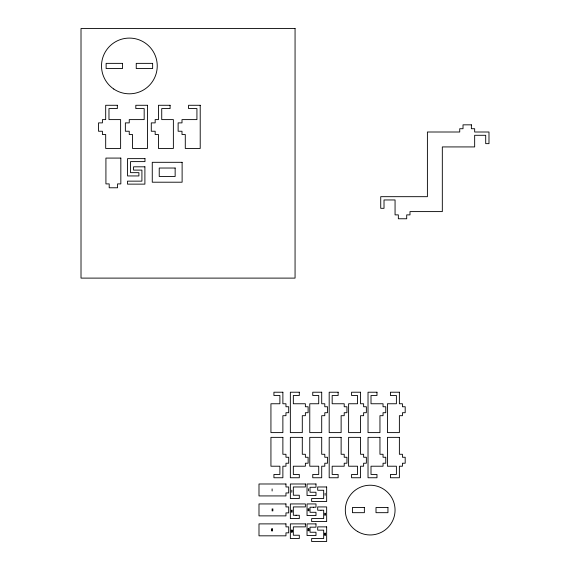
<?xml version="1.0" encoding="UTF-8"?>
<svg xmlns="http://www.w3.org/2000/svg" width="570" height="570" viewBox="0 0 570 570"><rect width="100%" height="100%" fill="white"/><g stroke="black" fill="none" stroke-linecap="round" stroke-linejoin="round"><path stroke-width="0.85" d="M296.022 515.266L296.621 515.266M296.022 515.28L293.336 515.28L293.336 506.922L305.377 506.922L305.377 503.937L290.351 503.937L290.351 518.565L299.307 518.565L299.307 515.28L296.621 515.28M325.548 533.135L325.548 535.237M325.449 513.185L325.449 515.287M325.121 493.235L325.121 495.337M325.121 533.135L325.121 535.237M324.701 513.185L324.701 515.287M324.629 533.135L324.629 535.237M308.997 528.661L308.997 530.763M308.897 508.711L308.897 510.805M308.57 488.754L308.57 490.856M308.57 528.661L308.57 530.763M308.149 508.711L308.149 510.805M308.078 528.661L308.078 530.763M292.246 530.079L292.246 532.18M292.146 510.129L292.146 512.223M291.819 490.172L291.819 492.273M291.819 530.079L291.819 532.18M291.398 510.129L291.398 512.223M291.327 530.079L291.327 532.18M272.859 508.86L272.859 510.955M272.546 528.81L272.546 530.912M272.111 488.903L272.111 491.005M272.111 508.86L272.111 510.955M272.111 528.81L272.111 530.912M271.626 528.81L271.626 530.912M313.301 507.236L310.016 507.222L310.016 512.295L315.987 512.295L315.987 515.579L307.031 515.579L307.031 503.937L315.987 503.937L315.987 507.222L313.301 507.222M320.988 510.221L323.674 510.207L323.674 518.565L311.64 518.565L311.64 521.55L326.66 521.55L326.66 506.922L317.704 506.922L317.704 510.207L320.967 510.264M295.06 28.5L81.011 28.5L81.011 278.11L295.06 278.11L295.06 28.5M122.514 63.363L106.127 63.363L106.127 68.543L122.514 68.543L122.514 63.363M152.639 63.363L136.244 63.363L136.244 68.543L152.639 68.543L152.639 63.363M117.335 105.279L105.692 105.279L105.692 119.607L102.408 119.607L102.408 122.885L98.532 122.885L98.532 131.243L102.408 131.243L102.408 134.527L105.692 134.527L105.692 148.457L120.619 148.457L120.619 119.607L108.977 119.607L108.977 108.564L117.335 108.564L117.335 105.279M147.452 105.279L135.817 105.279L135.817 108.564L144.174 108.564L144.174 119.607L129.248 119.607L129.248 122.885L125.364 122.885L125.364 131.243L129.248 131.243L129.248 134.527L132.532 134.527L132.532 148.457L147.452 148.457L147.452 105.279M170.088 105.279L158.446 105.279L158.446 119.607L155.168 119.607L155.168 122.885L151.285 122.885L151.285 131.243L155.168 131.243L155.168 134.527L158.446 134.527L158.446 148.457L173.373 148.457L173.373 119.607L161.73 119.607L161.73 108.564L170.088 108.564L170.088 105.279M200.213 105.279L188.57 105.279L188.57 108.564L196.928 108.564L196.928 119.607L182.001 119.607L182.001 122.885L178.125 122.885L178.125 131.243L182.001 131.243L182.001 134.527L185.286 134.527L185.286 148.457L200.213 148.457L200.213 105.279M471.376 124.837L463.018 124.837L463.018 128.72L459.734 128.72L459.734 132.005L427.4 132.005L427.4 196.679L380.732 196.679L380.732 208.314L384.016 208.314L384.016 199.956L395.06 199.956L395.06 214.883L398.345 214.883L398.345 218.766L406.702 218.766L406.702 214.883L409.987 214.883L409.987 211.598L442.32 211.598L442.32 146.925L474.66 146.925L474.66 135.29L485.704 135.29L485.704 143.647L488.989 143.647L488.989 132.005L474.66 132.005L474.66 128.72L471.376 128.72L471.376 124.837M120.84 158.082L105.92 158.082L105.92 183.903L109.198 183.903L109.198 187.779L117.555 187.779L117.555 183.903L120.84 183.903L120.84 158.082M144.972 158.631L127.559 158.631L127.559 175.945L138.902 175.945L138.902 172.66L130.544 172.66L130.544 161.616L144.972 161.616L144.972 158.631M182.115 162.308L152.261 162.308L152.261 182.208L182.115 182.208L182.115 162.308M144.901 166.818L133.558 166.818L133.558 170.102L141.916 170.102L141.916 181.146L127.495 181.146L127.495 184.131L144.901 184.131L144.901 166.818M175.147 168.029L159.23 168.029L159.23 176.486L175.147 176.486L175.147 168.029M282.877 392.217L273.921 392.217L273.921 395.502L279.891 395.502L279.891 403.76L270.935 403.76L270.935 432.609L282.877 432.609L282.877 415.694L285.962 415.694L285.962 412.716L288.698 412.716L288.698 406.745L285.962 406.745L285.962 403.76L282.877 403.76L282.877 392.217M299.307 392.217L290.351 392.217L290.351 432.609L302.292 432.609L302.292 415.694L305.377 415.694L305.377 412.716L308.113 412.716L308.113 406.745L305.377 406.745L305.377 403.76L293.336 403.76L293.336 395.502L299.307 395.502L299.307 392.217M321.708 392.217L312.752 392.217L312.752 395.502L318.723 395.502L318.723 403.76L309.767 403.76L309.767 432.609L321.708 432.609L321.708 415.694L324.793 415.694L324.793 412.716L327.529 412.716L327.529 406.745L324.793 406.745L324.793 403.76L321.708 403.76L321.708 392.217M338.138 392.217L329.182 392.217L329.182 432.609L341.124 432.609L341.124 415.694L344.209 415.694L344.209 412.716L346.945 412.716L346.945 406.745L344.209 406.745L344.209 403.76L332.168 403.76L332.168 395.502L338.138 395.502L338.138 392.217M360.539 392.217L351.59 392.217L351.59 395.502L357.554 395.502L357.554 403.76L348.605 403.76L348.605 432.609L360.539 432.609L360.539 415.694L363.624 415.694L363.624 412.716L366.36 412.716L366.36 406.745L363.624 406.745L363.624 403.76L360.539 403.76L360.539 392.217M376.977 392.217L368.021 392.217L368.021 432.609L379.955 432.609L379.955 415.694L383.04 415.694L383.04 412.716L385.776 412.716L385.776 406.745L383.04 406.745L383.04 403.76L371.006 403.76L371.006 395.502L376.977 395.502L376.977 392.217M399.378 392.217L390.422 392.217L390.422 395.502L396.392 395.502L396.392 403.76L387.436 403.76L387.436 432.609L399.378 432.609L399.378 415.694L402.456 415.694L402.456 412.716L405.192 412.716L405.192 406.745L402.456 406.745L402.456 403.76L399.378 403.76L399.378 392.217M282.877 437.361L270.935 437.361L270.935 466.21L279.891 466.21L279.891 474.468L273.921 474.468L273.921 477.753L282.877 477.753L282.877 466.21L285.962 466.21L285.962 463.225L288.698 463.225L288.698 457.254L285.962 457.254L285.962 454.276L282.877 454.276L282.877 437.361M302.292 437.361L290.351 437.361L290.351 477.753L299.307 477.753L299.307 474.468L293.336 474.468L293.336 466.21L305.377 466.21L305.377 463.225L308.113 463.225L308.113 457.254L305.377 457.254L305.377 454.276L302.292 454.276L302.292 437.361M321.708 437.361L309.767 437.361L309.767 466.21L318.723 466.21L318.723 474.468L312.752 474.468L312.752 477.753L321.708 477.753L321.708 466.21L324.793 466.21L324.793 463.225L327.529 463.225L327.529 457.254L324.793 457.254L324.793 454.276L321.708 454.276L321.708 437.361M341.124 437.361L329.182 437.361L329.182 477.753L338.138 477.753L338.138 474.468L332.168 474.468L332.168 466.21L344.209 466.21L344.209 463.225L346.945 463.225L346.945 457.254L344.209 457.254L344.209 454.276L341.124 454.276L341.124 437.361M360.539 437.361L348.605 437.361L348.605 466.21L357.554 466.21L357.554 474.468L351.59 474.468L351.59 477.753L360.539 477.753L360.539 466.21L363.624 466.21L363.624 463.225L366.36 463.225L366.36 457.254L363.624 457.254L363.624 454.276L360.539 454.276L360.539 437.361M379.955 437.361L368.021 437.361L368.021 477.753L376.977 477.753L376.977 474.468L371.006 474.468L371.006 466.21L383.04 466.21L383.04 463.225L385.776 463.225L385.776 457.254L383.04 457.254L383.04 454.276L379.955 454.276L379.955 437.361M399.378 437.361L387.436 437.361L387.436 466.21L396.392 466.21L396.392 474.468L390.422 474.468L390.422 477.753L399.378 477.753L399.378 466.21L402.456 466.21L402.456 463.225L405.192 463.225L405.192 457.254L402.456 457.254L402.456 454.276L399.378 454.276L399.378 437.361M285.962 483.987L258.994 483.987L258.994 495.928L285.962 495.928L285.962 492.943L288.698 492.943L288.698 486.972L285.962 486.972L285.962 483.987M305.377 483.987L290.351 483.987L290.351 498.515L299.307 498.515L299.307 495.23L293.336 495.23L293.336 486.972L305.377 486.972L305.377 483.987M315.987 483.987L307.031 483.987L307.031 495.53L315.987 495.53L315.987 492.245L310.016 492.245L310.016 487.272L315.987 487.272L315.987 483.987M326.66 486.972L317.704 486.972L317.704 490.257L323.674 490.257L323.674 498.515L311.64 498.515L311.64 501.5L326.66 501.5L326.66 486.972M285.962 503.937L258.994 503.937L258.994 515.879L285.962 515.879L285.962 512.893L288.698 512.893L288.698 506.922L285.962 506.922L285.962 503.937M364.365 507.5L352.431 507.5L352.431 512.679L364.365 512.679L364.365 507.5M387.949 507.5L376.008 507.5L376.008 512.679L387.949 512.679L387.949 507.5M285.962 523.887L258.994 523.887L258.994 535.828L285.962 535.828L285.962 532.843L288.698 532.843L288.698 526.872L285.962 526.872L285.962 523.887M305.377 523.887L290.351 523.887L290.351 538.515L299.307 538.515L299.307 535.23L293.336 535.23L293.336 526.872L305.377 526.872L305.377 523.887M315.987 523.887L307.031 523.887L307.031 535.529L315.987 535.529L315.987 532.245L310.016 532.245L310.016 527.172L315.987 527.172L315.987 523.887M326.66 526.872L317.704 526.872L317.704 530.157L323.674 530.157L323.674 538.515L311.64 538.515L311.64 541.5L326.66 541.5L326.66 526.872M113.765 89.027A27.859 27.859 0 0 0 157.17 67.937A27.859 27.859 0 0 0 117.206 40.89A27.859 27.859 0 0 0 113.765 89.027M357.753 531.632A24.873 24.873 0 0 0 395.06 510.086A24.873 24.873 0 0 0 357.753 488.547A24.873 24.873 0 0 0 357.753 531.632"/></g></svg>
